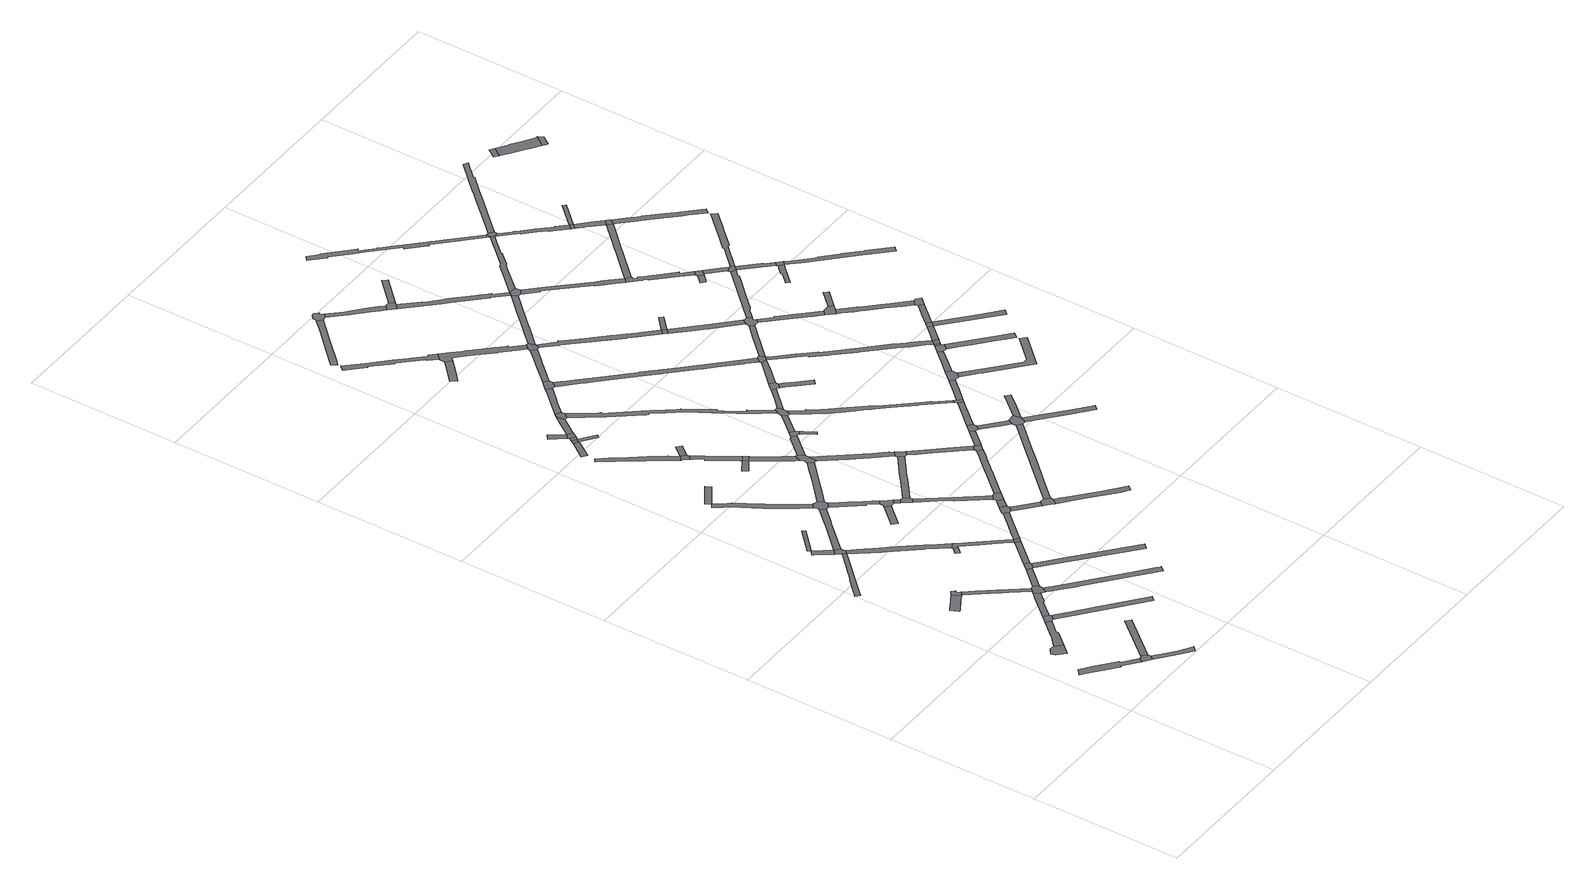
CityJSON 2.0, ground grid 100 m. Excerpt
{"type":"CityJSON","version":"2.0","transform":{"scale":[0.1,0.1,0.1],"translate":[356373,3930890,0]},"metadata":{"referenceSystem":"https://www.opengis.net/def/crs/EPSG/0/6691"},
"CityObjects":{
"road1":{"type":"Road","attributes":{"RoadStructureAttribute.sectionType":"1"},"geometry":[{"type":"MultiSurface","lod":"1","boundaries":[[[0,1,2,3,4,5,6,7,8,9,10,11,12,13,14]]]}]},
"road2":{"type":"Road","geometry":[{"type":"MultiSurface","lod":"1","boundaries":[[[15,16,17,18,19,20]]]}]},
"road3":{"type":"Road","geometry":[{"type":"MultiSurface","lod":"1","boundaries":[[[21,22,23,24,0,14,25]]]}]},
"road4":{"type":"Road","attributes":{"RoadStructureAttribute.sectionType":"1"},"geometry":[{"type":"MultiSurface","lod":"1","boundaries":[[[26,27,28,29,15,20,30,31,32]]]}]},
"road5":{"type":"Road","attributes":{"RoadStructureAttribute.sectionType":"1"},"geometry":[{"type":"MultiSurface","lod":"1","boundaries":[[[33,34,35,36,37,38,21,25]]]}]},
"road6":{"type":"Road","attributes":{"RoadStructureAttribute.sectionType":"1"},"geometry":[{"type":"MultiSurface","lod":"1","boundaries":[[[39,40,23,22]]]}]},
"road7":{"type":"Road","attributes":{"RoadStructureAttribute.sectionType":"1"},"geometry":[{"type":"MultiSurface","lod":"1","boundaries":[[[41,42,43,44,45,46,47,48,49,50,51,52,53,54,55]]]}]},
"road8":{"type":"Road","geometry":[{"type":"MultiSurface","lod":"1","boundaries":[[[56,26,32,57,58,59]]]}]},
"road9":{"type":"Road","geometry":[{"type":"MultiSurface","lod":"1","boundaries":[[[54,60,61,62,63,64,65,66,55]]]}]},
"road10":{"type":"Road","attributes":{"RoadStructureAttribute.sectionType":"1"},"geometry":[{"type":"MultiSurface","lod":"1","boundaries":[[[67,68,69,70,71,72,73,74,75,76,56,59]]]}]},
"road11":{"type":"Road","attributes":{"RoadStructureAttribute.sectionType":"1"},"geometry":[{"type":"MultiSurface","lod":"1","boundaries":[[[77,78,79,80,81,82,83,84,85,86,87,60,54]]]}]},
"road12":{"type":"Road","attributes":{"RoadStructureAttribute.sectionType":"1"},"geometry":[{"type":"MultiSurface","lod":"1","boundaries":[[[88,89,90,91,92,93,94,95,58,57]]]}]},
"road13":{"type":"Road","attributes":{"RoadStructureAttribute.sectionType":"1"},"geometry":[{"type":"MultiSurface","lod":"1","boundaries":[[[96,97,98,99,100,101,102]]]}]},
"road14":{"type":"Road","attributes":{"RoadStructureAttribute.sectionType":"1"},"geometry":[{"type":"MultiSurface","lod":"1","boundaries":[[[103,104,105,106,107,108,109,110,111,112,113,114,115,116,117,118,119,120,121,122,123,124,125,108,126,127,128,129,130,131,132,133,134,135]]]}]},
"road15":{"type":"Road","geometry":[{"type":"MultiSurface","lod":"1","boundaries":[[[136,137,138,82,81,74,73,139,140,141,142]]]}]},
"road16":{"type":"Road","geometry":[{"type":"MultiSurface","lod":"1","boundaries":[[[126,108,125,143,144,145,102,101]]]}]},
"road17":{"type":"Road","geometry":[{"type":"MultiSurface","lod":"1","boundaries":[[[97,146,147,148]]]}]},
"road18":{"type":"Road","attributes":{"RoadStructureAttribute.sectionType":"1"},"geometry":[{"type":"MultiSurface","lod":"1","boundaries":[[[138,137,149,150,151]]]}]},
"road19":{"type":"Road","attributes":{"RoadStructureAttribute.sectionType":"1"},"geometry":[{"type":"MultiSurface","lod":"1","boundaries":[[[145,152,153,154,155,156,157,158,102]]]}]},
"road20":{"type":"Road","geometry":[{"type":"MultiSurface","lod":"1","boundaries":[[[159,160,161,162,151,150,163]]]}]},
"road21":{"type":"Road","attributes":{"RoadStructureAttribute.sectionType":"1"},"geometry":[{"type":"MultiSurface","lod":"1","boundaries":[[[141,164,165,166,167,168,169,170,171,172,173,174,142]]]}]},
"road22":{"type":"Road","geometry":[{"type":"MultiSurface","lod":"1","boundaries":[[[175,176,177,178]]]}]},
"road23":{"type":"Road","attributes":{"RoadStructureAttribute.sectionType":"1"},"geometry":[{"type":"MultiSurface","lod":"1","boundaries":[[[179,180,181,182,183,184,185,186,187,188,189,190,191,192,193,194,195,196,197,198,199,200]]]}]},
"road24":{"type":"Road","geometry":[{"type":"MultiSurface","lod":"1","boundaries":[[[200,201,202,203]]]}]},
"road25":{"type":"Road","attributes":{"RoadStructureAttribute.sectionType":"1"},"geometry":[{"type":"MultiSurface","lod":"1","boundaries":[[[161,160,204,205]]]}]},
"road26":{"type":"Road","attributes":{"RoadStructureAttribute.sectionType":"1"},"geometry":[{"type":"MultiSurface","lod":"1","boundaries":[[[206,207,115,114,178,177,208,209,210,211,212,205,213]]]}]},
"road27":{"type":"Road","geometry":[{"type":"MultiSurface","lod":"1","boundaries":[[[191,190,214,215,155,154,216,217,218,219]]]}]},
"road28":{"type":"Road","attributes":{"RoadStructureAttribute.sectionType":"1"},"geometry":[{"type":"MultiSurface","lod":"1","boundaries":[[[220,221,222,223,224,159,163]]]}]},
"road29":{"type":"Road","geometry":[{"type":"MultiSurface","lod":"1","boundaries":[[[205,204,225,226,213]]]}]},
"road30":{"type":"Road","geometry":[{"type":"MultiSurface","lod":"1","boundaries":[[[227,228,229,230]]]}]},
"road31":{"type":"Road","attributes":{"RoadStructureAttribute.sectionType":"1"},"geometry":[{"type":"MultiSurface","lod":"1","boundaries":[[[231,232,233,234,217,216,235,236,237,238]]]}]},
"road32":{"type":"Road","attributes":{"RoadStructureAttribute.sectionType":"1"},"geometry":[{"type":"MultiSurface","lod":"1","boundaries":[[[239,240,241,242,243,244,245,246,247,248,249,250,251,252,253,254,255]]]}]},
"road33":{"type":"Road","geometry":[{"type":"MultiSurface","lod":"1","boundaries":[[[237,256,230,229,257,258,259,260,238]]]}]},
"road34":{"type":"Road","attributes":{"RoadStructureAttribute.sectionType":"1"},"geometry":[{"type":"MultiSurface","lod":"1","boundaries":[[[261,262,263,264,265,226,225,266,267,268,269,270]]]}]},
"road35":{"type":"Road","attributes":{"RoadStructureAttribute.sectionType":"1"},"geometry":[{"type":"MultiSurface","lod":"1","boundaries":[[[271,272,273,274,275,276,271,277,278,279]]]}]},
"road36":{"type":"Road","geometry":[{"type":"MultiSurface","lod":"1","boundaries":[[[280,272,271,279]]]}]},
"road37":{"type":"Road","geometry":[{"type":"MultiSurface","lod":"1","boundaries":[[[281,282,283,284]]]}]},
"road38":{"type":"Road","attributes":{"RoadStructureAttribute.sectionType":"1"},"geometry":[{"type":"MultiSurface","lod":"1","boundaries":[[[258,285,286,259]]]}]},
"road39":{"type":"Road","attributes":{"RoadStructureAttribute.sectionType":"1"},"geometry":[{"type":"MultiSurface","lod":"1","boundaries":[[[287,288,289,280,279]]]}]},
"road40":{"type":"Road","geometry":[{"type":"MultiSurface","lod":"1","boundaries":[[[290,286,285,291,292,293,294,295,296]]]}]},
"road41":{"type":"Road","geometry":[{"type":"MultiSurface","lod":"1","boundaries":[[[244,297,298,299,300,301,245]]]}]},
"road42":{"type":"Road","geometry":[{"type":"MultiSurface","lod":"1","boundaries":[[[288,302,281,284,289]]]}]},
"road43":{"type":"Road","attributes":{"RoadStructureAttribute.sectionType":"1"},"geometry":[{"type":"MultiSurface","lod":"1","boundaries":[[[218,303,304,305,306,307,308,309,310,219]]]}]},
"road44":{"type":"Road","attributes":{"RoadStructureAttribute.sectionType":"1"},"geometry":[{"type":"MultiSurface","lod":"1","boundaries":[[[311,312,313,314,315,316,317,318,319,320,321,300,299]]]}]},
"road45":{"type":"Road","geometry":[{"type":"MultiSurface","lod":"1","boundaries":[[[301,322,323,245]]]}]},
"road46":{"type":"Road","attributes":{"RoadStructureAttribute.sectionType":"1"},"geometry":[{"type":"MultiSurface","lod":"1","boundaries":[[[302,324,325,326,327,328,329,281]]]}]},
"road47":{"type":"Road","geometry":[{"type":"MultiSurface","lod":"1","boundaries":[[[330,331,332,333,270,269,334,335]]]}]},
"road48":{"type":"Road","attributes":{"RoadStructureAttribute.sectionType":"1"},"geometry":[{"type":"MultiSurface","lod":"1","boundaries":[[[336,337,338,339,340,341,342,343,344,345,346,347,348,338,316]]]}]},
"road49":{"type":"Road","attributes":{"RoadStructureAttribute.sectionType":"1"},"geometry":[{"type":"MultiSurface","lod":"1","boundaries":[[[349,350,351,352,353,294,293,354,355,356,357,358,359]]]}]},
"road50":{"type":"Road","geometry":[{"type":"MultiSurface","lod":"1","boundaries":[[[317,316,338,348]]]}]},
"road51":{"type":"Road","attributes":{"RoadStructureAttribute.sectionType":"1"},"geometry":[{"type":"MultiSurface","lod":"1","boundaries":[[[360,361,331,330,362]]]}]},
"road52":{"type":"Road","attributes":{"RoadStructureAttribute.sectionType":"1"},"geometry":[{"type":"MultiSurface","lod":"1","boundaries":[[[334,363,364,365,366,367,368,369,370,371,335]]]}]},
"road53":{"type":"Road","geometry":[{"type":"MultiSurface","lod":"1","boundaries":[[[372,373,374,327,326,375]]]}]},
"road54":{"type":"Road","geometry":[{"type":"MultiSurface","lod":"1","boundaries":[[[376,360,362,377,378,349,359]]]}]},
"road55":{"type":"Road","geometry":[{"type":"MultiSurface","lod":"1","boundaries":[[[379,380,381,382,383,344,343,384,306,305]]]}]},
"road56":{"type":"Road","attributes":{"RoadStructureAttribute.sectionType":"1"},"geometry":[{"type":"MultiSurface","lod":"1","boundaries":[[[295,385,386,387,388,389,390,391,392,296]]]}]},
"road57":{"type":"Road","geometry":[{"type":"MultiSurface","lod":"1","boundaries":[[[369,368,393,394,395,396,397]]]}]},
"road58":{"type":"Road","attributes":{"RoadStructureAttribute.sectionType":"1"},"geometry":[{"type":"MultiSurface","lod":"1","boundaries":[[[398,399,400,374,373,401,402,403,404,405,406]]]}]},
"road59":{"type":"Road","attributes":{"RoadStructureAttribute.sectionType":"1"},"geometry":[{"type":"MultiSurface","lod":"1","boundaries":[[[382,407,408,409,410,411,412,413,414,415,383]]]}]},
"road60":{"type":"Road","attributes":{"RoadStructureAttribute.sectionType":"1"},"geometry":[{"type":"MultiSurface","lod":"1","boundaries":[[[416,417,418,419,420,421,381,380,422,423,424,425]]]}]},
"road61":{"type":"Road","attributes":{"RoadStructureAttribute.sectionType":"1"},"geometry":[{"type":"MultiSurface","lod":"1","boundaries":[[[426,427,428,429,430,431,432,433,434,435,436,437,438,439,440,441,442,443,444,445,446]]]}]},
"road62":{"type":"Road","attributes":{"RoadStructureAttribute.sectionType":"1"},"geometry":[{"type":"MultiSurface","lod":"1","boundaries":[[[394,447,448,449,450,451,452,453,454,395]]]}]},
"road63":{"type":"Road","attributes":{"RoadStructureAttribute.sectionType":"1"},"geometry":[{"type":"MultiSurface","lod":"1","boundaries":[[[455,456,457,458,459,460,461,462,463,464,465,466,467,468,469,470,471,472,473,474,372,375,475,476,477,478,479,480,481,482,483,484,485,486,487,488,489]]]}]},
"road64":{"type":"Road","geometry":[{"type":"MultiSurface","lod":"1","boundaries":[[[490,491,492,493,494,495,496,497]]]}]},
"road65":{"type":"Road","attributes":{"RoadStructureAttribute.sectionType":"1"},"geometry":[{"type":"MultiSurface","lod":"1","boundaries":[[[498,499,500,501,502,503,378,377,504,505,506,507,508,509,510,511]]]}]},
"road66":{"type":"Road","geometry":[{"type":"MultiSurface","lod":"1","boundaries":[[[408,512,513,514,515,409]]]}]},
"road67":{"type":"Road","geometry":[{"type":"MultiSurface","lod":"1","boundaries":[[[389,388,516,517,416,425]]]}]},
"road68":{"type":"Road","geometry":[{"type":"MultiSurface","lod":"1","boundaries":[[[518,519,520,398,406,521,522]]]}]},
"road69":{"type":"Road","attributes":{"RoadStructureAttribute.sectionType":"1"},"geometry":[{"type":"MultiSurface","lod":"1","boundaries":[[[523,524,525,526,527,528,529,530,531,532,533]]]}]},
"road70":{"type":"Road","geometry":[{"type":"MultiSurface","lod":"1","boundaries":[[[534,535,536,513,512]]]}]},
"road71":{"type":"Road","attributes":{"RoadStructureAttribute.sectionType":"1"},"geometry":[{"type":"MultiSurface","lod":"1","boundaries":[[[537,538,539,540,515,514,541]]]}]},
"road72":{"type":"Road","attributes":{"RoadStructureAttribute.sectionType":"1"},"geometry":[{"type":"MultiSurface","lod":"1","boundaries":[[[542,543,544,517,516,545,546,547,548,549,550]]]}]},
"road73":{"type":"Road","attributes":{"RoadStructureAttribute.sectionType":"1"},"geometry":[{"type":"MultiSurface","lod":"1","boundaries":[[[396,551,552,553,554,555,556,557,558,559,560,561,397]]]}]},
"road74":{"type":"Road","geometry":[{"type":"MultiSurface","lod":"1","boundaries":[[[537,541,562,563,564,565,455,489]]]}]},
"road75":{"type":"Road","attributes":{"RoadStructureAttribute.sectionType":"1"},"geometry":[{"type":"MultiSurface","lod":"1","boundaries":[[[566,567,568,569,570,571,520,519,572,573,574,575,576,577,578,579]]]}]},
"road76":{"type":"Road","geometry":[{"type":"MultiSurface","lod":"1","boundaries":[[[580,581,582,550,549,498,511]]]}]},
"road77":{"type":"Road","attributes":{"RoadStructureAttribute.sectionType":"1"},"geometry":[{"type":"MultiSurface","lod":"1","boundaries":[[[496,583,584,585,586,587,588,589,590,591,592,593,594,595,596,597,598,599,600,601,602,603,604,438,437,497]]]}]},
"road78":{"type":"Road","geometry":[{"type":"MultiSurface","lod":"1","boundaries":[[[605,606,607,608,609,610,611,527,526,612,613]]]}]},
"road79":{"type":"Road","attributes":{"RoadStructureAttribute.sectionType":"1"},"geometry":[{"type":"MultiSurface","lod":"1","boundaries":[[[582,581,614,615,616]]]}]},
"road80":{"type":"Road","attributes":{"RoadStructureAttribute.sectionType":"1"},"geometry":[{"type":"MultiSurface","lod":"1","boundaries":[[[617,618,619,565,564,620]]]}]},
"road81":{"type":"Road","attributes":{"RoadStructureAttribute.sectionType":"1"},"geometry":[{"type":"MultiSurface","lod":"1","boundaries":[[[621,622,623,624,625,626,627,628,629,630,631,632,633,634,635,636,637,638,639,640,641,642,643,644,645,646,647,648,649,650,518,522]]]}]},
"road82":{"type":"Road","geometry":[{"type":"MultiSurface","lod":"1","boundaries":[[[651,652,653,592,591,566,579]]]}]},
"road83":{"type":"Road","attributes":{"RoadStructureAttribute.sectionType":"1"},"geometry":[{"type":"MultiSurface","lod":"1","boundaries":[[[612,654,655,656,657,658,659,660,661,662,663,664,613]]]}]},
"road84":{"type":"Road","geometry":[{"type":"MultiSurface","lod":"1","boundaries":[[[665,616,615,666,667,668]]]}]},
"road85":{"type":"Road","attributes":{"RoadStructureAttribute.sectionType":"1"},"geometry":[{"type":"MultiSurface","lod":"1","boundaries":[[[669,670,671,672,673,674,675,676,677,678,679,680,681,682,683,684,685,686,687,563,562,688,689,690,691,692,693,694,695,696,697,698,699,700]]]}]},
"road86":{"type":"Road","geometry":[{"type":"MultiSurface","lod":"1","boundaries":[[[701,702,703,617,620,704,705,706]]]}]},
"road87":{"type":"Road","attributes":{"RoadStructureAttribute.sectionType":"1"},"geometry":[{"type":"MultiSurface","lod":"1","boundaries":[[[707,708,709,710,667,666,711,712,713,714]]]}]},
"road88":{"type":"Road","geometry":[{"type":"MultiSurface","lod":"1","boundaries":[[[715,716,661,660,717,718]]]}]},
"road89":{"type":"Road","geometry":[{"type":"MultiSurface","lod":"1","boundaries":[[[705,719,720,721,722,723,724,725,706]]]}]},
"road90":{"type":"Road","attributes":{"RoadStructureAttribute.sectionType":"1"},"geometry":[{"type":"MultiSurface","lod":"1","boundaries":[[[726,727,728,729,730,665,668]]]}]},
"road91":{"type":"Road","geometry":[{"type":"MultiSurface","lod":"1","boundaries":[[[731,707,714,556,555,732,733]]]}]},
"road92":{"type":"Road","attributes":{"RoadStructureAttribute.sectionType":"1"},"geometry":[{"type":"MultiSurface","lod":"1","boundaries":[[[734,702,701,735,736]]]}]},
"road93":{"type":"Road","attributes":{"RoadStructureAttribute.sectionType":"1"},"geometry":[{"type":"MultiSurface","lod":"1","boundaries":[[[737,738,739,740,741,742,743,744,745,746,747,748,652,651,749,750,751,752,753,754,755,756,757,758]]]}]},
"road94":{"type":"Road","attributes":{"RoadStructureAttribute.sectionType":"1"},"geometry":[{"type":"MultiSurface","lod":"1","boundaries":[[[759,760,761,762,763,764,653,652,765,766,767,768,769,770]]]}]},
"road95":{"type":"Road","geometry":[{"type":"MultiSurface","lod":"1","boundaries":[[[729,728,771,772,669,700]]]}]},
"road96":{"type":"Road","attributes":{"RoadStructureAttribute.sectionType":"1"},"geometry":[{"type":"MultiSurface","lod":"1","boundaries":[[[773,774,716,715]]]}]},
"road97":{"type":"Road","attributes":{"RoadStructureAttribute.sectionType":"1"},"geometry":[{"type":"MultiSurface","lod":"1","boundaries":[[[775,776,777,778,779,780,781,782,783,784,785,786,718,717,787,788,789,790,791,792,793,770]]]}]},
"road98":{"type":"Road","geometry":[{"type":"MultiSurface","lod":"1","boundaries":[[[794,638,637,734,736,795]]]}]},
"road99":{"type":"Road","geometry":[{"type":"MultiSurface","lod":"1","boundaries":[[[796,797,798,799,731,733]]]}]},
"road100":{"type":"Road","attributes":{"RoadStructureAttribute.sectionType":"1"},"geometry":[{"type":"MultiSurface","lod":"1","boundaries":[[[732,800,801,802,803,804,805,806,807,808,733]]]}]},
"road101":{"type":"Road","attributes":{"RoadStructureAttribute.sectionType":"1"},"geometry":[{"type":"MultiSurface","lod":"1","boundaries":[[[809,810,811,812,813,814,772,771]]]}]},
"road102":{"type":"Road","geometry":[{"type":"MultiSurface","lod":"1","boundaries":[[[815,737,758,816]]]}]},
"road103":{"type":"Road","geometry":[{"type":"MultiSurface","lod":"1","boundaries":[[[817,818,737,815]]]}]},
"road104":{"type":"Road","attributes":{"RoadStructureAttribute.sectionType":"1"},"geometry":[{"type":"MultiSurface","lod":"1","boundaries":[[[819,820,821,794,795,822,823,824]]]}]},
"road105":{"type":"Road","geometry":[{"type":"MultiSurface","lod":"1","boundaries":[[[812,811,825,826,827,828]]]}]},
"road106":{"type":"Road","geometry":[{"type":"MultiSurface","lod":"1","boundaries":[[[829,775,770,769,830,831]]]}]},
"road107":{"type":"Road","attributes":{"RoadStructureAttribute.sectionType":"1"},"geometry":[{"type":"MultiSurface","lod":"1","boundaries":[[[832,833,834,835,836,837,838,839,840,815,816]]]}]},
"road108":{"type":"Road","attributes":{"RoadStructureAttribute.sectionType":"1"},"geometry":[{"type":"MultiSurface","lod":"1","boundaries":[[[841,842,843,844,845,846,847,848,849,850,851,852,853,854,855,856,857,858,859,860,861,862,863,864,865,866,867,868,869,870,871,872,873,795,736]]]}]},
"road109":{"type":"Road","attributes":{"RoadStructureAttribute.sectionType":"1"},"geometry":[{"type":"MultiSurface","lod":"1","boundaries":[[[827,874,875,876,877,828]]]}]},
"road110":{"type":"Road","geometry":[{"type":"MultiSurface","lod":"1","boundaries":[[[878,879,880,881,882,838,837,883,819,824,884]]]}]},
"road111":{"type":"Road","attributes":{"RoadStructureAttribute.sectionType":"1"},"geometry":[{"type":"MultiSurface","lod":"1","boundaries":[[[830,885,886,887,888,889,890,891,892,893,894,895,896,897,898,899,900,831]]]}]},
"road112":{"type":"Road","attributes":{"RoadStructureAttribute.sectionType":"1"},"geometry":[{"type":"MultiSurface","lod":"1","boundaries":[[[901,902,903,904,905,906,907,908,909,910,911,912,913,914,915,916,917,918,919,920,921,922,923,924,925,926,927,928,929,930,931,932,933,934,935]]]}]},
"road113":{"type":"Road","attributes":{"RoadStructureAttribute.sectionType":"1"},"geometry":[{"type":"MultiSurface","lod":"1","boundaries":[[[825,936,937,938,939,940,941,942,943,944,945,946,947,948,826]]]}]},
"road114":{"type":"Road","attributes":{"RoadStructureAttribute.sectionType":"1"},"geometry":[{"type":"MultiSurface","lod":"1","boundaries":[[[949,950,951,952,953,954,955,956,957,775,829,958,959,960,961,962,963,964,965,966,967,934]]]}]},
"road115":{"type":"Road","geometry":[{"type":"MultiSurface","lod":"1","boundaries":[[[968,876,875,969,970,971,972]]]}]},
"road116":{"type":"Road","attributes":{"RoadStructureAttribute.sectionType":"1"},"geometry":[{"type":"MultiSurface","lod":"1","boundaries":[[[973,974,975,976,977,978,979,980,981,982,983,984,985,986,987,878,884]]]}]},
"road117":{"type":"Road","attributes":{"RoadStructureAttribute.sectionType":"1"},"geometry":[{"type":"MultiSurface","lod":"1","boundaries":[[[971,988,989,856,990,972]]]}]},
"road118":{"type":"Road","geometry":[{"type":"MultiSurface","lod":"1","boundaries":[[[857,856,989,991]]]}]},
"road119":{"type":"Road","attributes":{"RoadStructureAttribute.sectionType":"1"},"geometry":[{"type":"MultiSurface","lod":"1","boundaries":[[[992,993,994,995,857,991]]]}]},
"road120":{"type":"Road","attributes":{"RoadStructureAttribute.sectionType":"1"},"geometry":[{"type":"MultiSurface","lod":"1","boundaries":[[[996,997,970,969,998,999,1000,1001,1002,1003,1004]]]}]},
"road121":{"type":"Road","attributes":{"RoadStructureAttribute.sectionType":"1"},"geometry":[{"type":"MultiSurface","lod":"1","boundaries":[[[1005,1006,1007,881,880,1008,1009,1010,1011,1012,1013,1014,1015,1016,1017]]]}]},
"road122":{"type":"Road","geometry":[{"type":"MultiSurface","lod":"1","boundaries":[[[980,979,1018,1019,1020,1021]]]}]},
"road123":{"type":"Road","geometry":[{"type":"MultiSurface","lod":"1","boundaries":[[[894,1022,1023,1024,1025,1026,1027,1028,1029,1030,1031,1032,1033,1034,1035,1036,1037,1038,1039,1040,1041,1042,895]]]}]},
"road124":{"type":"Road","geometry":[{"type":"MultiSurface","lod":"1","boundaries":[[[993,1043,1044,994]]]}]},
"road125":{"type":"Road","geometry":[{"type":"MultiSurface","lod":"1","boundaries":[[[1045,1046,1047,1048]]]}]},
"road126":{"type":"Road","geometry":[{"type":"MultiSurface","lod":"1","boundaries":[[[1020,1049,1050,1051,1021]]]}]},
"road127":{"type":"Road","geometry":[{"type":"MultiSurface","lod":"1","boundaries":[[[934,967,1052,1053,1054,935]]]}]},
"road128":{"type":"Road","attributes":{"RoadStructureAttribute.sectionType":"1"},"geometry":[{"type":"MultiSurface","lod":"1","boundaries":[[[1055,1056,1057,1058,1059,1060,1061,1062,1063,1064,1019,1018,1065,1066,1067,1068,1069,1070,1071,1072,1073]]]}]},
"road129":{"type":"Road","geometry":[{"type":"MultiSurface","lod":"1","boundaries":[[[1047,1074,1075,1030,1029,1048]]]}]},
"road130":{"type":"Road","attributes":{"RoadStructureAttribute.sectionType":"1"},"geometry":[{"type":"MultiSurface","lod":"1","boundaries":[[[1076,1077,1078,1079,1044,1043,1080,1081,1082,1083]]]}]},
"road131":{"type":"Road","attributes":{"RoadStructureAttribute.sectionType":"1"},"geometry":[{"type":"MultiSurface","lod":"1","boundaries":[[[1084,1085,1086,1075,1074,1087,1088]]]}]},
"road132":{"type":"Road","attributes":{"RoadStructureAttribute.sectionType":"1"},"geometry":[{"type":"MultiSurface","lod":"1","boundaries":[[[1042,1089,1090,1091,1092,1093,1094,1095,1096,1097,1098,1099,895]]]}]},
"road133":{"type":"Road","attributes":{"RoadStructureAttribute.sectionType":"1"},"geometry":[{"type":"MultiSurface","lod":"1","boundaries":[[[1100,1101,1102,1103,1104,1105,1106,1107,1043,993]]]}]},
"road134":{"type":"Road","attributes":{"RoadStructureAttribute.sectionType":"1"},"geometry":[{"type":"MultiSurface","lod":"1","boundaries":[[[1108,1109,1110,1111,1112,1113,1114,1115,1116,1117,1118,1119,1120,1121,1122,1123,1124,1125,1126,1052,967]]]}]},
"road135":{"type":"Road","geometry":[{"type":"MultiSurface","lod":"1","boundaries":[[[1005,1017,1127,1128,1084,1088]]]}]},
"road136":{"type":"Road","geometry":[{"type":"MultiSurface","lod":"1","boundaries":[[[1072,1129,1130,1076,1083,1131,1132,1073]]]}]},
"road137":{"type":"Road","attributes":{"RoadStructureAttribute.sectionType":"1"},"geometry":[{"type":"MultiSurface","lod":"1","boundaries":[[[1017,1133,1134,1135,1136,1137,1138,1127]]]}]},
"road138":{"type":"Road","geometry":[{"type":"MultiSurface","lod":"1","boundaries":[[[1139,1140,1141,1118,1117]]]}]},
"road139":{"type":"Road","geometry":[{"type":"MultiSurface","lod":"1","boundaries":[[[1134,1133,1142,1143,1144]]]}]},
"road140":{"type":"Road","attributes":{"RoadStructureAttribute.sectionType":"1"},"geometry":[{"type":"MultiSurface","lod":"1","boundaries":[[[1140,1145,1146,1093,1147,1148,1149,1150,1141]]]}]},
"road141":{"type":"Road","attributes":{"RoadStructureAttribute.sectionType":"1"},"geometry":[{"type":"MultiSurface","lod":"1","boundaries":[[[1151,1152,1153,1154,1155,1054,1053,1156,1157,1158,1159,1160,1161]]]}]},
"road142":{"type":"Road","attributes":{"RoadStructureAttribute.sectionType":"1"},"geometry":[{"type":"MultiSurface","lod":"1","boundaries":[[[1141,1162,1163,1118]]]}]},
"road143":{"type":"Road","geometry":[{"type":"MultiSurface","lod":"1","boundaries":[[[1164,1165,1147,1093,1092]]]}]},
"road144":{"type":"Road","attributes":{"RoadStructureAttribute.sectionType":"1"},"geometry":[{"type":"MultiSurface","lod":"1","boundaries":[[[1166,1167,1168,1169,1170,1171,1172,1173,1174,1175,1176,1144,1143,1142,1177,1178,1179,1180,1181,1182,1183,1143,1184,1185,1186,1187,1188,1189,1190,1191,1192,1193]]]}]},
"road145":{"type":"Road","attributes":{"RoadStructureAttribute.sectionType":"1"},"geometry":[{"type":"MultiSurface","lod":"1","boundaries":[[[1194,1195,1196,1197,1198,1199,1200,1201,1202,1203,1204,1205,1206,1207,1128,1127]]]}]},
"road146":{"type":"Road","attributes":{"RoadStructureAttribute.sectionType":"1"},"geometry":[{"type":"MultiSurface","lod":"1","boundaries":[[[1208,1209,1210,1211,1212,1213,1214,1215,1216,1217,1218,1219,1220,1221,1222,1164,1092]]]}]},
"road147":{"type":"Road","geometry":[{"type":"MultiSurface","lod":"1","boundaries":[[[1223,1224,1225,1226]]]}]},
"road148":{"type":"Road","attributes":{"RoadStructureAttribute.sectionType":"1"},"geometry":[{"type":"MultiSurface","lod":"1","boundaries":[[[1225,1227,1228,1229,1230,1231,1232,1233,1234,1235,1236,1237,1238,1226]]]}]},
"road149":{"type":"Road","geometry":[{"type":"MultiSurface","lod":"1","boundaries":[[[1232,1239,1240,1241,1242,1243,1233]]]}]}
},
"vertices":[
[444,234,0],[349,308,0],[356,315,0],[315,347,0],[237,409,0],[202,436,0],[194,443,0],[157,472,0],[118,438,0],[163,401,0],[174,392,0],[204,369,0],[318,279,0],[324,285,0],[423,208,0],
[257,710,0],[227,712,0],[191,684,0],[199,655,0],[247,609,0],[302,671,0],
[497,195,0],[496,215,0],[464,242,0],[457,234,0],[475,167,0],
[419,879,0],[379,833,0],[335,783,0],[320,766,0],[382,763,0],[374,771,0],[449,853,0],
[597,70,0],[683,7,0],[711,39,0],[705,38,0],[646,77,0],[603,107,0],
[719,475,0],[686,502,0],
[294,1453,0],[275,1442,0],[248,1426,0],[214,1406,0],[210,1404,0],[201,1399,0],[227,1344,0],[240,1352,0],[254,1360,0],[289,1381,0],[302,1389,0],[315,1396,0],[332,1406,0],[362,1424,0],[324,1471,0],
[455,919,0],[468,855,0],[493,886,0],[484,893,0],
[383,1441,0],[367,1461,0],[364,1465,0],[372,1472,0],[369,1475,0],[369,1476,0],[353,1494,0],
[492,902,0],[569,993,0],[573,989,0],[594,1011,0],[613,1032,0],[628,1048,0],[633,1054,0],[604,1088,0],[596,1079,0],[576,1056,0],
[399,1379,0],[499,1253,0],[508,1243,0],[534,1210,0],[619,1104,0],[639,1124,0],[559,1224,0],[531,1259,0],[522,1270,0],[516,1277,0],[437,1375,0],
[490,837,0],[556,784,0],[941,472,0],[969,501,0],[703,716,0],[691,726,0],[582,814,0],[515,869,0],
[228,2365,0],[220,2376,0],[188,2353,0],[197,2341,0],[237,2287,0],[267,2246,0],[299,2273,0],
[44,1919,0],[165,2043,0],[166,2043,0],[189,2067,0],[210,2089,0],[310,2192,0],[395,2084,0],[435,2033,0],[451,2016,0],[595,1847,0],[603,1838,0],[698,1718,0],[732,1740,0],[682,1803,0],[635,1862,0],[633,1864,0],[632,1865,0],[533,1983,0],[504,2018,0],[473,2053,0],[464,2064,0],[376,2166,0],[337,2213,0],[295,2211,0],[210,2127,0],[172,2090,0],[155,2073,0],[127,2047,0],[116,2037,0],[53,1975,0],[11,1933,0],[6,1928,0],[29,1904,0],
[683,1092,0],[684,1099,0],[657,1125,0],[645,1044,0],[646,1043,0],[656,1035,0],[679,1071,0],
[329,2226,0],[328,2227,0],[331,2247,0],
[359,2509,0],[343,2526,0],[206,2396,0],
[710,1128,0],[797,1224,0],[770,1249,0],
[490,2415,0],[514,2440,0],[595,2525,0],[563,2553,0],[551,2539,0],[475,2454,0],[472,2450,0],
[833,1255,0],[832,1264,0],[805,1288,0],[798,1280,0],[805,1225,0],
[722,979,0],[799,914,0],[815,901,0],[1074,692,0],[1202,582,0],[1230,614,0],[1227,616,0],[1206,633,0],[1097,721,0],[826,946,0],[749,1011,0],
[665,1672,0],[687,1652,0],[722,1691,0],[698,1710,0],
[237,3083,0],[275,3029,0],[279,3024,0],[286,3014,0],[300,2995,0],[365,2886,0],[398,2830,0],[426,2784,0],[439,2763,0],[443,2758,0],[516,2655,0],[561,2594,0],[591,2616,0],[533,2696,0],[515,2722,0],[471,2785,0],[434,2849,0],[421,2870,0],[336,3011,0],[331,3007,0],[317,3027,0],[264,3103,0],
[398,3192,0],[376,3226,0],[241,3136,0],
[973,1421,0],[946,1445,0],
[794,1666,0],[752,1714,0],[727,1697,0],[809,1600,0],[925,1469,0],[936,1457,0],[940,1452,0],[965,1468,0],
[571,2580,0],[571,2561,0],[615,2523,0],[643,2553,0],[645,2573,0],[621,2605,0],
[878,1163,0],[1323,784,0],[1353,813,0],[965,1143,0],[905,1195,0],
[993,1443,0],[966,1467,0],
[685,2134,0],[716,2106,0],[827,2230,0],[796,2258,0],
[806,2347,0],[776,2385,0],[720,2456,0],[659,2533,0],[750,2352,0],[758,2360,0],[808,2297,0],[831,2315,0],
[351,3693,0],[359,3681,0],[386,3645,0],[431,3584,0],[468,3533,0],[501,3483,0],[534,3505,0],[501,3554,0],[495,3563,0],[431,3650,0],[428,3654,0],[425,3659,0],[362,3741,0],[358,3746,0],[290,3834,0],[237,3900,0],[213,3881,0],
[807,2271,0],[853,2232,0],[858,2233,0],[882,2251,0],[864,2274,0],
[1094,1610,0],[1055,1566,0],[1047,1557,0],[1011,1517,0],[967,1468,0],[1016,1468,0],[1030,1484,0],[1120,1584,0],[1160,1628,0],[1132,1652,0],
[319,4067,0],[288,4087,0],[279,4073,0],[210,3976,0],[242,3954,0],[310,4053,0],[418,3995,0],[433,4015,0],[334,4087,0],
[302,4108,0],
[338,4163,0],[269,4254,0],[237,4229,0],[306,4138,0],
[884,2201,0],[907,2219,0],
[341,4098,0],[347,4106,0],[315,4127,0],
[927,2216,0],[906,2173,0],[912,2166,0],[928,2146,0],[951,2164,0],[953,2184,0],[928,2216,0],
[507,3476,0],[514,3479,0],[539,3443,0],[565,3461,0],[565,3479,0],
[370,4141,0],
[705,2629,0],[783,2701,0],[920,2828,0],[894,2859,0],[827,2796,0],[757,2731,0],[726,2703,0],[667,2648,0],
[549,3429,0],[589,3372,0],[580,3365,0],[650,3260,0],[694,3190,0],[698,3183,0],[732,3205,0],[732,3206,0],[685,3278,0],[612,3391,0],[597,3413,0],
[623,3550,0],[592,3575,0],
[382,4159,0],[391,4172,0],[447,4252,0],[440,4307,0],[382,4226,0],[358,4193,0],
[1202,1675,0],[1169,1704,0],[1131,1662,0],[1137,1657,0],[1179,1627,0],[1202,1657,0],
[617,3130,0],[639,3097,0],[719,3150,0],[738,3119,0],[801,3028,0],[817,3005,0],[871,2930,0],[886,2909,0],[904,2952,0],[873,2996,0],[861,3013,0],[775,3138,0],[754,3172,0],
[1240,1799,0],[1216,1829,0],[1095,1982,0],[1055,2033,0],[1046,2043,0],[1017,2033,0],[1018,2032,0],[1072,1964,0],[1077,1958,0],[1071,1953,0],[1210,1778,0],
[1212,1753,0],[1207,1748,0],[1245,1725,0],
[1193,1614,0],[1209,1600,0],[1236,1576,0],[1301,1520,0],[1302,1519,0],[1317,1506,0],[1341,1535,0],[1263,1603,0],[1234,1628,0],
[492,4284,0],[490,4306,0],[453,4322,0],[467,4252,0],
[1210,1776,0],[1288,1775,0],[1260,1800,0],
[937,2826,0],[940,2826,0],[946,2886,0],[944,2908,0],[924,2951,0],[899,2881,0],
[1053,2264,0],[1104,2304,0],[1112,2311,0],[1257,2426,0],[1231,2457,0],[1087,2343,0],[1078,2335,0],[1024,2292,0],
[1366,1464,0],[1378,1454,0],[1405,1489,0],[1406,1507,0],[1378,1536,0],
[618,4502,0],[592,4473,0],[541,4418,0],[564,4387,0],[566,4389,0],[568,4388,0],[571,4391,0],[646,4472,0],[648,4475,0],
[1068,3049,0],[1072,3053,0],[1045,3077,0],[1042,3074,0],[1034,3064,0],[1029,3070,0],[1028,3069,0],[1001,3039,0],[939,2968,0],
[1259,2499,0],[1240,2520,0],[1244,2523,0],[1241,2526,0],[1179,2598,0],[1079,2715,0],[1056,2676,0],[1133,2589,0],[1137,2584,0],[1232,2476,0],
[114,5576,0],[216,5473,0],[219,5477,0],[226,5470,0],[333,5361,0],[337,5365,0],[341,5361,0],[401,5299,0],[461,5238,0],[468,5232,0],[460,5224,0],[511,5172,0],[547,5207,0],[509,5246,0],[502,5239,0],[493,5248,0],[433,5309,0],[422,5321,0],[354,5390,0],[242,5504,0],[138,5609,0],
[1499,1356,0],[1678,1201,0],[1727,1165,0],[1753,1195,0],[1634,1291,0],[1484,1421,0],[1436,1463,0],[1435,1463,0],
[1205,3293,0],[1154,3360,0],[1111,3428,0],[1101,3419,0],[1029,3533,0],[1008,3566,0],[1017,3577,0],[1016,3578,0],[984,3627,0],[940,3694,0],[904,3750,0],[892,3764,0],[850,3815,0],[811,3864,0],[801,3876,0],[795,3885,0],[699,4007,0],[612,4106,0],[619,4113,0],[610,4125,0],[530,4168,0],[601,4068,0],[675,3977,0],[747,3888,0],[748,3887,0],[758,3874,0],[765,3880,0],[823,3805,0],[896,3710,0],[978,3579,0],[980,3576,0],[1013,3524,0],[1053,3460,0],[1129,3340,0],[1189,3264,0],
[485,5109,0],[414,5044,0],[371,5005,0],[403,4971,0],[479,5040,0],[519,5076,0],[540,5097,0],[507,5129,0],
[1536,2110,0],[1499,2069,0],[1463,2028,0],[1417,1976,0],[1380,1935,0],[1333,1883,0],[1329,1821,0],[1409,1910,0],[1446,1951,0],[1453,1959,0],[1507,2020,0],[1514,2027,0],[1529,2044,0],[1565,2085,0],
[1094,3052,0],[1113,3064,0],[1099,3085,0],[1072,3109,0],
[1277,2425,0],[1303,2448,0],
[698,4504,0],[696,4529,0],[667,4555,0],[668,4475,0],[671,4472,0],
[164,5655,0],[293,5785,0],[390,5882,0],[442,5934,0],[413,5963,0],[361,5910,0],[288,5836,0],[265,5813,0],[136,5683,0],[115,5663,0],[138,5629,0],
[1150,2962,0],[1167,2976,0],[1123,3048,0],
[1181,3236,0],[1170,3222,0],[1113,3156,0],[1076,3113,0],[1199,3202,0],
[1464,2265,0],[1401,2336,0],[1327,2421,0],[1316,2380,0],[1375,2313,0],[1456,2220,0],[1476,2198,0],[1536,2129,0],[1563,2153,0],
[1416,1518,0],[1522,1632,0],[1653,1771,0],[1735,1859,0],[1894,2030,0],[1862,2054,0],[1792,1979,0],[1683,1863,0],[1624,1800,0],[1604,1778,0],[1501,1668,0],
[1218,3201,0],[1232,3235,0],[1232,3255,0],[1225,3292,0],
[876,4781,0],[819,4720,0],[775,4672,0],[767,4664,0],[750,4646,0],[694,4584,0],[711,4546,0],[779,4619,0],[791,4632,0],[795,4637,0],[828,4673,0],[830,4670,0],[864,4708,0],[906,4755,0],
[1585,2107,0],[1597,2121,0],[1570,2145,0],
[562,5120,0],[623,5058,0],[641,5040,0],[746,4933,0],[749,4929,0],[753,4926,0],[754,4925,0],[828,4849,0],[876,4801,0],[904,4830,0],[871,4863,0],[829,4906,0],[836,4913,0],[829,4919,0],[784,4966,0],[781,4968,0],[712,5037,0],[671,5081,0],[670,5082,0],[659,5093,0],[649,5103,0],[598,5155,0],
[476,5975,0],[477,5985,0],[484,5991,0],[461,6015,0],[444,6013,0],[420,5989,0],[420,5969,0],[469,5938,0],[491,5961,0],
[1666,2197,0],[1689,2222,0],[1664,2250,0],
[1347,3419,0],[1302,3371,0],[1286,3353,0],[1370,3397,0],
[777,4367,0],[802,4342,0],[804,4340,0],[815,4329,0],[1036,4111,0],[1037,4110,0],[1117,4029,0],[1138,4009,0],[1143,4004,0],[1285,3862,0],[1291,3856,0],[1366,3782,0],[1369,3778,0],[1463,3684,0],[1469,3678,0],[1514,3634,0],[1526,3622,0],[1551,3653,0],[1468,3734,0],[1384,3815,0],[1382,3818,0],[1213,3986,0],[1139,4062,0],[1059,4143,0],[1056,4146,0],[933,4267,0],[882,4318,0],[806,4394,0],[757,4444,0],[730,4471,0],
[927,4753,0],[936,4787,0],[924,4830,0],
[561,5846,0],[564,5843,0],[658,5751,0],[668,5741,0],[680,5729,0],[698,5711,0],[727,5683,0],[755,5711,0],[726,5740,0],[665,5796,0],[576,5876,0],
[1702,2292,0],[1708,2215,0],[1733,2242,0],[1730,2267,0],
[1853,2487,0],[1769,2585,0],[1773,2591,0],[1735,2632,0],[1662,2714,0],[1616,2763,0],[1614,2769,0],[1567,2822,0],[1553,2843,0],[1551,2845,0],[1538,2865,0],[1486,2925,0],[1457,2957,0],[1384,3040,0],[1328,3110,0],[1305,3147,0],[1295,3140,0],[1290,3148,0],[1261,3191,0],[1289,3096,0],[1347,3022,0],[1352,3017,0],[1398,2966,0],[1457,2901,0],[1503,2853,0],[1519,2836,0],[1533,2821,0],[1597,2752,0],[1699,2636,0],[1706,2628,0],[1738,2592,0],[1839,2475,0],
[1418,3437,0],[1386,3460,0],[1375,3449,0],[1381,3399,0],[1391,3389,0],[1417,3416,0],
[1879,2117,0],[1869,2125,0],[1840,2150,0],[1759,2220,0],[1733,2192,0],[1779,2153,0],[1812,2124,0],[1862,2082,0],
[813,5682,0],[785,5711,0],[768,5641,0],[798,5667,0],
[1418,3364,0],[1463,3316,0],[1537,3238,0],[1546,3247,0],[1563,3263,0],[1490,3341,0],[1441,3393,0],
[1836,2386,0],[1845,2395,0],[1875,2428,0],[1848,2452,0],[1808,2410,0],
[1929,2121,0],[1919,2031,0],[1936,2068,0],
[1526,3603,0],[1503,3526,0],[1565,3598,0],
[1459,4260,0],[1372,4348,0],[1361,4359,0],[1314,4407,0],[1259,4465,0],[1251,4473,0],[1148,4583,0],[1145,4585,0],[1088,4646,0],[1041,4696,0],[1039,4699,0],[1030,4692,0],[1009,4671,0],[1014,4666,0],[1116,4560,0],[1120,4556,0],[1197,4473,0],[1204,4466,0],[1280,4385,0],[1286,4379,0],[1345,4319,0],[1431,4232,0],
[1213,5132,0],[1212,5133,0],[1133,5050,0],[1117,5032,0],[1017,4927,0],[993,4902,0],[1044,4900,0],[1069,4926,0],[1161,5024,0],[1170,5032,0],[1261,5128,0],[1244,5163,0],
[1893,2447,0],[1866,2472,0],
[968,5835,0],[940,5864,0],
[1260,5184,0],[1187,5260,0],[1194,5267,0],[1183,5278,0],[1144,5319,0],[1131,5332,0],[1130,5333,0],[1014,5449,0],[1003,5458,0],[995,5466,0],[902,5552,0],[905,5556,0],[822,5585,0],[877,5528,0],[951,5455,0],[996,5412,0],[1103,5303,0],[1154,5251,0],[1157,5254,0],
[1572,3654,0],[1585,3619,0],
[2037,2182,0],[2084,2242,0],[2052,2267,0],[2006,2208,0],
[1984,1976,0],[2149,1835,0],[2155,1829,0],[2185,1803,0],[2249,1753,0],[2274,1780,0],[2224,1821,0],[2220,1825,0],[2211,1833,0],
[1968,2528,0],[1972,2533,0],[2021,2587,0],[1993,2611,0],[1988,2606,0],[1943,2555,0],
[1481,4238,0],[1453,4210,0],
[1568,4317,0],[1548,4340,0],
[1774,3861,0],[1688,3773,0],[1671,3755,0],[1694,3732,0],[1712,3751,0],[1798,3838,0],
[2054,2586,0],[2081,2614,0],[2079,2652,0],[2052,2677,0],
[1310,5181,0],[1281,5127,0],[1318,5147,0],
[1455,4209,0],[1534,4128,0],[1616,4044,0],[1624,4036,0],[1700,3963,0],[1779,3888,0],[1802,3920,0],[1653,4063,0],[1482,4237,0],
[1652,3503,0],[1686,3467,0],[1733,3416,0],[1727,3408,0],[1729,3406,0],[1803,3326,0],[1812,3317,0],[1898,3225,0],[1920,3201,0],[1925,3196,0],[1931,3189,0],[2079,3038,0],[2132,2981,0],[2135,2977,0],[2195,2914,0],[2230,2877,0],[2257,2906,0],[2202,2963,0],[2165,3004,0],[2154,3016,0],[2106,3069,0],[2105,3069,0],[2096,3079,0],[1962,3216,0],[1942,3236,0],[1924,3254,0],[1834,3344,0],[1792,3388,0],[1796,3393,0],[1709,3485,0],[1704,3491,0],[1636,3564,0],[1617,3584,0],
[2133,2713,0],[2206,2795,0],[2179,2820,0],[2104,2736,0],
[1849,3859,0],[1835,3875,0],[1851,3892,0],[1828,3914,0],[1808,3915,0],[1779,3867,0],[1828,3838,0],
[1364,5041,0],[1370,5047,0],[1388,5028,0],[1590,4813,0],[1588,4811,0],[1610,4789,0],[1691,4711,0],[1689,4709,0],[1697,4701,0],[1716,4682,0],[1743,4709,0],[1660,4794,0],[1653,4800,0],[1645,4808,0],[1621,4833,0],[1423,5039,0],
[1564,5673,0],[1476,5762,0],[1411,5827,0],[1405,5833,0],[1392,5846,0],[1287,5949,0],[1265,5970,0],[1189,6046,0],[1178,6056,0],[1176,6053,0],[1124,6105,0],[1095,6132,0],[1107,6144,0],[1080,6171,0],[980,6270,0],[949,6300,0],[944,6295,0],[930,6308,0],[885,6353,0],[854,6328,0],[941,6240,0],[949,6247,0],[1056,6142,0],[1109,6090,0],[1162,6038,0],[1269,5932,0],[1259,5920,0],[1361,5821,0],[1364,5818,0],[1374,5828,0],[1398,5804,0],[1502,5700,0],[1530,5672,0],[1630,5572,0],[1635,5602,0],
[2081,2564,0],[2159,2497,0],[2168,2489,0],[2193,2467,0],[2409,2281,0],[2586,2467,0],[2550,2498,0],[2480,2423,0],[2413,2354,0],[2385,2353,0],[2222,2494,0],[2106,2594,0],[2105,2595,0],
[1579,5517,0],[1538,5472,0],[1470,5398,0],[1453,5379,0],[1446,5372,0],[1440,5378,0],[1400,5335,0],[1385,5319,0],[1288,5215,0],[1422,5305,0],[1462,5349,0],[1467,5354,0],[1471,5350,0],[1492,5372,0],[1533,5417,0],[1541,5426,0],[1537,5430,0],[1612,5512,0],[1649,5552,0],
[2214,2858,0],[2234,2794,0],[2264,2828,0],[2248,2842,0],[2221,2866,0],
[1846,3820,0],[1869,3797,0],[1903,3762,0],[1939,3725,0],[2013,3647,0],[2057,3602,0],[2104,3555,0],[2133,3583,0],[2062,3654,0],[2042,3675,0],[2034,3682,0],[2023,3693,0],[1934,3787,0],[1930,3791,0],[1922,3783,0],
[2249,2843,0],[2257,2852,0],[2221,2867,0],
[2284,2881,0],
[2306,2904,0],[2370,2976,0],[2343,3001,0],[2278,2929,0],
[2486,2633,0],[2359,2744,0],[2236,2793,0],[2300,2736,0],[2346,2696,0],[2437,2616,0],[2538,2527,0],[2551,2515,0],[2579,2551,0],
[2137,4232,0],[2112,4207,0],[1983,4075,0],[1907,3950,0],[1912,3945,0],[1914,3947,0],[1917,3950,0],[2011,4046,0],[2077,4114,0],[2106,4144,0],[2135,4173,0],[2130,4179,0],[2170,4219,0],
[2153,3506,0],[2181,3534,0],[2208,3562,0],[2184,3585,0],
[1747,4651,0],[1786,4612,0],[1788,4612,0],[1812,4586,0],[1813,4583,0],[1813,4581,0],[1936,4457,0],[2000,4390,0],[2022,4411,0],[1977,4457,0],[1961,4473,0],[1968,4480,0],[1860,4588,0],[1856,4592,0],[1855,4593,0],[1822,4626,0],[1796,4653,0],[1791,4648,0],[1768,4671,0],[1774,4677,0],[1771,4680,0],
[2397,3006,0],[2365,3026,0],
[1953,4322,0],[1979,4297,0],[2027,4345,0],[2001,4371,0],
[2300,3657,0],[2297,3661,0],[2276,3680,0],
[1681,5557,0],[1684,5579,0],[1654,5602,0],
[2495,3213,0],[2426,3284,0],[2397,3313,0],[2389,3321,0],[2301,3412,0],[2284,3429,0],[2283,3431,0],[2270,3444,0],[2202,3514,0],[2192,3523,0],[2173,3486,0],[2226,3432,0],[2251,3406,0],[2273,3384,0],[2340,3317,0],[2353,3304,0],[2425,3227,0],[2475,3176,0],[2505,3204,0],
[2035,4353,0],[2055,4377,0],
[2483,3159,0],[2478,3153,0],[2474,3149,0],[2424,3092,0],[2423,3036,0],[2454,3070,0],[2501,3124,0],[2510,3134,0],
[2172,4265,0],[2121,4316,0],[2058,4380,0],[2118,4273,0],[2137,4254,0],
[1951,4865,0],[1957,4872,0],[2102,5021,0],[2132,5050,0],[2103,5079,0],[2087,5062,0],[2056,5030,0],[2047,5021,0],[2002,4975,0],[1946,4918,0],[1924,4894,0],
[2415,2936,0],[2684,2700,0],[2699,2686,0],[2724,2714,0],[2726,2717,0],[2624,2806,0],[2525,2893,0],[2427,2979,0],
[1702,5499,0],[1757,5444,0],[1753,5441,0],[1756,5438,0],[1819,5375,0],[1869,5324,0],[1864,5319,0],[1897,5286,0],[1918,5264,0],[1954,5229,0],[1982,5258,0],[1923,5317,0],[1921,5314,0],[1902,5333,0],[1836,5400,0],[1778,5459,0],[1749,5487,0],[1744,5492,0],[1691,5546,0],
[2193,4243,0],[2182,4267,0],
[2482,3168,0],[2484,3166,0],[2553,3179,0],[2527,3204,0],
[2336,4050,0],[2355,4069,0],[2337,4088,0],[2307,4119,0],[2311,4122,0],[2302,4131,0],
[1959,5224,0],[1971,5212,0],[2000,5240,0],
[2338,4037,0],[2367,4015,0],[2388,4035,0],
[2008,5175,0],[2018,5166,0],[2132,5108,0],[2075,5166,0],[2046,5195,0],[2001,5239,0],
[1927,5893,0],[1929,5891,0],[1879,5839,0],[1693,5643,0],[1661,5610,0],[1908,5815,0],[1956,5866,0],[2048,5961,0],[2041,5967,0],[2137,6067,0],[2111,6085,0],
[2127,5375,0],[2109,5392,0],
[2158,5081,0],[2146,5094,0],
[2739,3700,0],[2734,3705,0],[2640,3797,0],[2634,3802,0],[2537,3897,0],[2530,3891,0],[2525,3895,0],[2519,3901,0],[2504,3916,0],[2434,3988,0],[2404,4019,0],[2313,4012,0],[2286,3984,0],[2285,3969,0],[2228,3910,0],[2243,3896,0],[2248,3892,0],[2341,3989,0],[2434,3946,0],[2483,3896,0],[2499,3880,0],[2599,3783,0],[2631,3752,0],[2714,3672,0],[2716,3670,0],[2826,3562,0],[2839,3551,0],[2863,3579,0],
[2331,4387,0],[2338,4378,0],[2381,4423,0],[2408,4451,0],[2440,4486,0],[2454,4501,0],[2552,4605,0],[2524,4634,0],[2441,4547,0],[2405,4510,0],[2351,4453,0],[2350,4452,0],[2297,4397,0],[2302,4392,0],
[2144,5038,0],[2220,4961,0],[2250,4931,0],[2322,4859,0],[2421,4759,0],[2443,4737,0],[2525,4654,0],[2552,4683,0],[2444,4793,0],[2429,4807,0],[2360,4878,0],[2285,4954,0],[2283,4956,0],[2265,4974,0],[2219,5020,0],
[2308,6036,0],[2267,5976,0],[2296,5956,0],[2337,6016,0],
[2300,5953,0],[2349,5919,0],[2441,5856,0],[2442,5855,0],[2456,5845,0],[2514,5804,0],[2560,5869,0],[2482,5921,0],[2458,5938,0],[2416,5967,0],[2411,5965,0],[2338,6015,0],
[2528,5795,0],[2529,5794,0],[2544,5783,0],[2587,5843,0],[2568,5874,0]
]}
